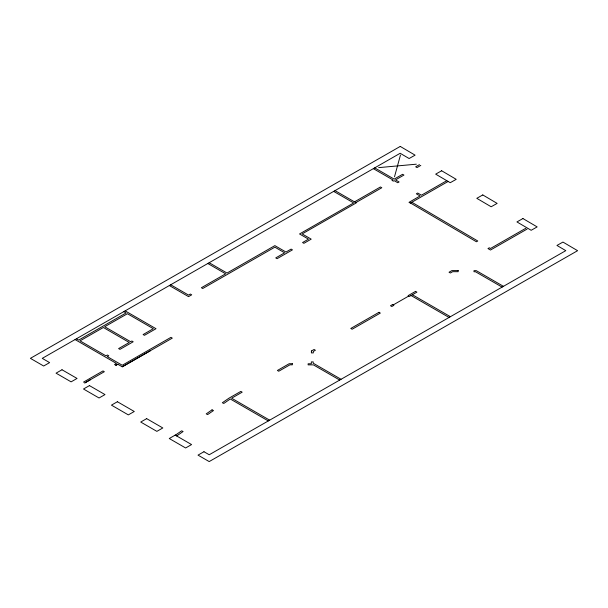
<?xml version="1.0" encoding="UTF-8"?>
<svg xmlns="http://www.w3.org/2000/svg" width="608" height="608" viewBox="0 0 608 608"><rect width="100%" height="100%" fill="white"/><g stroke="black" fill="none" stroke-linecap="round" stroke-linejoin="round"><path stroke-width="0.91" d="M394.501 176.791L400.467 155.032M175.317 435.184L181.632 430.821L183.092 431.528L176.662 435.966M354.487 201.856L380.464 186.968L381.809 187.743L355.832 202.631M419.467 164.624L415.667 166.805L417.012 167.58L420.804 165.406M83.44 382.143L103.003 370.926L104.348 371.708L84.786 382.918M84.808 382.926L90.356 379.757M75.065 339.56L116.417 363.432L114.555 364.504L115.908 365.286L117.762 364.215L122.261 366.814L150.533 350.634M115.908 365.286L117.777 364.222M446.819 180.66L421.443 195.198L417.688 193.032L416.343 193.808L420.098 195.974L408.994 202.335L410.339 203.11L448.157 181.442M122.254 366.806L172.292 338.132L170.947 337.349L122.261 365.256L107.297 356.615L108.764 355.779L107.418 355.004L105.952 355.84L80.02 340.868L103.375 327.499L129.268 342.479L118.606 348.589L119.951 349.372L133.205 341.772L131.86 340.997L130.621 341.704L104.72 326.724L127.422 313.728L153.307 328.7L143.108 334.552L144.453 335.327L156.005 328.708L125.157 310.863M525.76 228.289L490.489 248.482L489.318 247.79L487.973 248.566L490.474 250.04L527.098 229.072M393.216 304.935L408.758 296.035M378.64 167.633L416.328 164.19M374.703 167.869L394.174 179.117L402.602 174.291L403.948 175.066L395.519 179.892L399.106 181.959L397.761 182.734L394.174 180.66L393.33 181.146L391.985 180.371L392.829 179.884L373.35 168.644M503.447 286.33L476.284 270.651L473.989 270.644L473.974 271.746L475.494 271.746L502.094 287.105M335.008 190.616L356.288 202.897L302.146 233.92L311.19 239.142L303.901 243.322L302.556 242.539L308.492 239.142L299.539 233.966L353.681 202.943L333.655 191.383M412.391 294.736L450.414 316.692M411.038 295.511L449.061 317.46M209.16 262.724L227.02 273.045L274.869 245.624L285.98 252.039L291.126 249.09L292.463 249.865L277.088 258.681L275.743 257.906L284.628 252.814L274.862 247.175L202.73 288.504L201.385 287.728L225.674 273.813L207.807 263.5M341.065 379.286L313.226 363.212L313.234 361.904L311.334 361.904L311.319 363.774L308.127 363.766L308.119 364.861L313.416 364.876L339.712 380.061M170.688 284.764L188.556 295.085L190.357 294.052L191.702 294.827L188.556 296.636L169.343 285.54M269.656 420.158L231.625 398.202L242.174 392.175L240.836 391.392L228.874 398.24L222.338 402.747L223.797 403.454L230.28 398.985L268.303 420.934M76.418 338.785L78.675 340.092L126.084 312.953L123.804 311.638M411.852 202.251L477.774 241.004L476.421 241.771L410.499 203.019M292.326 363.728L292.319 364.823L289.955 364.823L278.738 371.245L277.4 370.462L289.18 363.721L292.326 363.728M311.41 350.991L311.402 352.906L313.302 352.914L313.31 351.447L315.4 350.254L314.07 349.471L311.41 350.991M458.181 270.606L458.174 271.7L452.648 271.692L450.361 273L449.031 272.217L451.866 270.59L458.181 270.606M212.04 409.853L206.211 413.873L207.67 414.572L213.499 410.56L212.04 409.853M400.246 146.422L30.4 358.348L43.67 366.016L49.613 362.611L42.256 358.363L400.17 153.277L409.108 158.528L415.089 155.154L400.246 146.422M62.001 369.763L56.058 373.168L71.106 381.854L77.049 378.45L62.001 369.763M89.437 385.601L83.494 389.006L99.051 397.989L104.994 394.584L89.437 385.601M117.39 401.736L111.446 405.141L128.334 414.892L134.277 411.487L117.39 401.736M146.665 418.638L140.722 422.043L156.872 431.368L162.815 427.964L146.665 418.638M378.997 312.307L350.786 328.449L352.116 329.24L380.327 313.09L378.997 312.307M392.548 304.547L390.473 305.733L391.81 306.516L393.885 305.33L392.548 304.547M415.568 291.369L408.097 295.648L409.427 296.43L416.906 292.152L415.568 291.369M175.203 435.115L169.26 438.52L185.63 447.974L191.573 444.57L175.203 435.115M203.961 451.721L198.018 455.126L209.19 461.578L577.6 250.686L562.94 242.068L556.958 245.45L565.797 250.64L209.22 454.754L203.961 451.721M441.651 170.764L435.67 174.146L450.232 182.704L456.213 179.33L441.651 170.764M482.775 194.94L476.794 198.322L491.158 206.766L497.139 203.391L482.775 194.94M522.926 218.546L516.944 221.928L531.172 230.288L537.153 226.906L522.926 218.546"/></g></svg>
